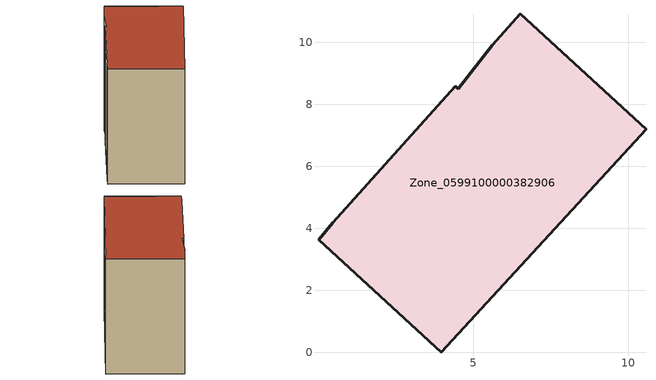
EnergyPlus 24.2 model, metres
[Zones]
Zone_0599100000382906
 floor ground (C_G): 4.53,8.5 5.61,9.91 6.52,10.92 10.58,7.2 3.97,0 0.01,3.63 0.47,4.17 4.43,8.59 z0
 wall outside (C_F): 10.58,7.2 6.52,10.92 5.61,9.91 4.53,8.5 4.43,8.59 0.47,4.17 0.01,3.63 3.97,0 10.58,7.2 z0:8.9
 roof outside (C_R): 0.47,4.17 0.01,3.63 3.97,0 10.58,7.2 6.52,10.92 5.61,9.91 4.53,8.5 4.43,8.59 z8.9
[BUILDING]
Pand.0599100000382906: North Axis=0; Terrain=City; Loads Convergence Tolerance Value=0.04; Temperature Convergence Tolerance Value=0.4; Solar Distribution=FullExterior; Maximum Number of Warmup Days=25; Minimum Number of Warmup Days=1
[Site:Location]
Rotterdam.The.Hague.AP_ZH_NLD Design_Conditions: Latitude=51.96; Longitude=4.45; Time Zone=1; Elevation=-4.5
[SITE:GROUNDTEMPERATURE:BUILDINGSURFACE]
18, 18, 18, 18, 18, 18, 18, 18, 18, 18, 18, 18
[MATERIAL] Thermal Absorptance=0.9; Solar Absorptance=0.7; Visible Absorptance=0.7
Name | Roughness | Thickness | Conductivity | Density | Specific Heat
G.TC.1992-2005 | MediumSmooth | 0.15 | 0.06 | 540 | 1210
F.TC.1992-2005 | Rough | 0.3 | 0.12 | 1920 | 840
R.TC.1992-2005 | MediumRough | 0.2 | 0.08 | 1500 | 1000
[CONSTRUCTION]
C_G: G.TC.1992-2005
C_F: F.TC.1992-2005
C_R: R.TC.1992-2005
[ZONE]
Zone_0599100000382906: Type=1; Multiplier=1; Ceiling Height=Autocalculate; Volume=Autocalculate; Floor Area=autocalculate; Part of Total Floor Area=Yes
[ZONEINFILTRATION:DESIGNFLOWRATE]
Infil_Zone_0599100000382906: Zone or ZoneList or Space or SpaceList=Zone_0599100000382906; Schedule=AlwaysOn; Design Flow Rate Calculation Method=Flow/Area; Flow Rate per Floor Area=0.0015; Constant Term Coefficient=1; Temperature Term Coefficient=0; Velocity Term Coefficient=0; Velocity Squared Term Coefficient=0
[HVACTEMPLATE:ZONE:IDEALLOADSAIRSYSTEM]
Zone_0599100000382906: Maximum Heating Supply Air Temperature=50; Minimum Cooling Supply Air Temperature=13; Maximum Heating Supply Air Humidity Ratio=0.0156; Minimum Cooling Supply Air Humidity Ratio=0.0077; Heating Limit=NoLimit; Cooling Limit=NoLimit; Dehumidification Control Type=ConstantSensibleHeatRatio; Cooling Sensible Heat Ratio=0.7; Dehumidification Setpoint=60; Humidification Control Type=None; Humidification Setpoint=30; Outdoor Air Method=None; Outdoor Air Flow Rate per Person=0.00944; Outdoor Air Flow Rate per Zone Floor Area=0; Outdoor Air Flow Rate per Zone=0; Demand Controlled Ventilation Type=None; Outdoor Air Economizer Type=NoEconomizer; Heat Recovery Type=None; Sensible Heat Recovery Effectiveness=0.7; Latent Heat Recovery Effectiveness=0.65
[ZONECONTROL:THERMOSTAT]
ThermostatControl_Zone_0599100000382906: Zone or ZoneList=Zone_0599100000382906; Control Type Schedule=DualSetpointControlType; Control 1=Thermostat_Zone_0599100000382906; Temperature Difference Between Cutout And Setpoint=0
[THERMOSTATSETPOINT:DUALSETPOINT]
Thermostat_Zone_0599100000382906: Heating Setpoint Temperature Schedule=HeatingSetpoint_Zone_0599100000382906; Cooling Setpoint Temperature Schedule=CoolingSetpoint_Zone_0599100000382906
[SCHEDULE:COMPACT]
HeatingSetpoint_Zone_0599100000382906: Through: 12/31, For: AllDays, Until: 24:00, 21
CoolingSetpoint_Zone_0599100000382906: Through: 12/31, For: AllDays, Until: 24:00, 24
DualSetpointControlType: Through: 12/31, For: AllDays, Until: 24:00, 4
AlwaysOn: Through: 12/31, For: AllDays, Until: 24:00, 1
